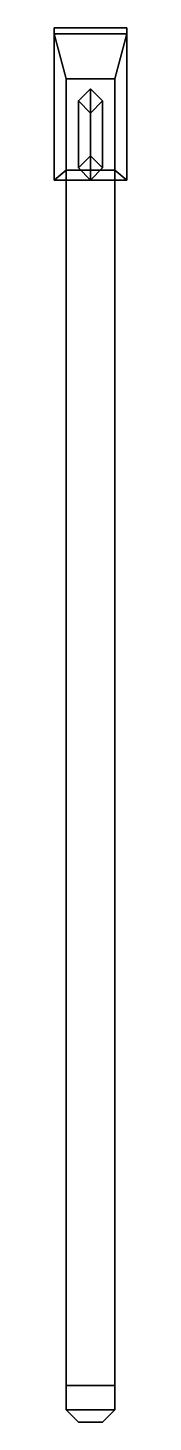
# Model space of a CAD drawing. Extents: x -0.06 to 0.06, y -0.02 to 2.27.
import ezdxf

# ---------------------------------------------------------------- set-up
doc = ezdxf.new("R2010")
doc.units = 0
doc.layers.add('TRAIL', color=6, linetype='CONTINUOUS')

msp = doc.modelspace()

# ---------------------------------------------------------------- linework, layer by layer
at = {"layer": 'TRAIL'}
for points in [[(-0.06, 2.02, -0.03), (-0.06, 2.27, 0.13), (0.06, 2.27, 0.13), (0.06, 2.02, -0.03)], [(0.06, 2.26, 0.15), (0.06, 2.27, 0.13), (-0.06, 2.27, 0.13), (-0.06, 2.26, 0.15)], [(-0.06, 2.26, 0.15), (-0.06, 2.27, 0.13), (-0.06, 2.02, -0.03), (-0.06, 2.02, -0.01)], [(0.06, 2.02, -0.03), (0.06, 2.27, 0.13), (0.06, 2.26, 0.15), (0.06, 2.02, -0.01)], [(0.04, 2.1863, 0.1008), (0.06, 2.26, 0.15), (-0.06, 2.26, 0.15), (-0.04, 2.1863, 0.1008)], [(-0.04, 2.0362, 0.0008), (-0.04, 2.1863, 0.1008), (-0.06, 2.26, 0.15), (-0.06, 2.02, -0.01)], [(0.06, 2.02, -0.01), (0.06, 2.26, 0.15), (0.04, 2.1863, 0.1008), (0.04, 2.0362, 0.0008)], [(-0.04, 2.1863, 0.1008), (-0.04, 2.0362, 0.0008), (-0.04, 0.04, 0.42), (-0.04, 0.04, 0.58)], [(0.04, 0.04, 0.58), (0.04, 2.1863, 0.1008), (-0.04, 2.1863, 0.1008), (-0.04, 0.04, 0.58)], [(0.04, 0.04, 0.42), (0.04, 2.0362, 0.0008), (0.04, 2.1863, 0.1008), (0.04, 0.04, 0.58)], [(0, 2.17, 0.1), (-0.02, 2.15, 0.1), (-0.02, 2.15, 0.23), (0, 2.17, 0.25)], [(0, 2.17, 0.25), (-0.02, 2.15, 0.23), (-0.02, 2.04, 0.23), (0, 2.06, 0.25)], [(0.02, 2.15, 0.1), (0, 2.17, 0.1), (0, 2.17, 0.25), (0.02, 2.15, 0.23)], [(0.02, 2.15, 0.23), (0, 2.17, 0.25), (0, 2.06, 0.25), (0.02, 2.04, 0.23)], [(-0.02, 2.15, 0.1), (0, 2.13, 0.1), (0, 2.13, 0.21), (-0.02, 2.15, 0.23)], [(-0.02, 2.15, 0.23), (0, 2.13, 0.21), (0, 2.02, 0.21), (-0.02, 2.04, 0.23)], [(0, 2.13, 0.1), (0.02, 2.15, 0.1), (0.02, 2.15, 0.23), (0, 2.13, 0.21)], [(0, 2.13, 0.21), (0.02, 2.15, 0.23), (0.02, 2.04, 0.23), (0, 2.02, 0.21)], [(0, 2.06, 0.25), (-0.02, 2.04, 0.23), (-0.02, 2.04, 0.36), (0, 2.06, 0.36)], [(0, 2.02, 0.36), (0.02, 2.04, 0.36), (0, 2.06, 0.36), (-0.02, 2.04, 0.36)], [(-0.02, 2.04, 0.23), (0, 2.02, 0.21), (0, 2.02, 0.36), (-0.02, 2.04, 0.36)], [(0.02, 2.04, 0.23), (0, 2.06, 0.25), (0, 2.06, 0.36), (0.02, 2.04, 0.36)], [(0, 2.02, 0.21), (0.02, 2.04, 0.23), (0.02, 2.04, 0.36), (0, 2.02, 0.36)], [(-0.04, 2.0362, 0.0008), (-0.06, 2.02, -0.01), (0.06, 2.02, -0.01), (0.04, 2.0362, 0.0008)], [(-0.06, 2.02, -0.01), (-0.06, 2.02, -0.03), (0.06, 2.02, -0.03), (0.06, 2.02, -0.01)], [(-0.04, 0.04, 0.42), (-0.04, 2.0362, 0.0008), (0.04, 2.0362, 0.0008), (0.04, 0.04, 0.42)], [(-0.04, 0.04, 0.55), (-0.04, 0.04, 0.45), (0.04, 0.04, 0.45), (0.04, 0.04, 0.55)], [(-0.04, 0.04, 0.55), (-0.04, 0, 0.55), (-0.04, 0, 0.58), (-0.04, 0.04, 0.58)], [(0.04, 0.04, 0.55), (0.04, 0, 0.55), (-0.04, 0, 0.55), (-0.04, 0.04, 0.55)], [(-0.04, 0.04, 0.58), (-0.04, 0, 0.58), (0.04, 0, 0.58), (0.04, 0.04, 0.58)], [(-0.04, 0.04, 0.45), (-0.04, 0, 0.45), (0.04, 0, 0.45), (0.04, 0.04, 0.45)], [(-0.04, 0.04, 0.42), (-0.04, 0, 0.42), (-0.04, 0, 0.45), (-0.04, 0.04, 0.45)], [(0.04, 0.04, 0.42), (0.04, 0, 0.42), (-0.04, 0, 0.42), (-0.04, 0.04, 0.42)], [(0.04, 0, 0.58), (0.04, 0, 0.55), (0.04, 0.04, 0.55), (0.04, 0.04, 0.58)], [(0.04, 0, 0.45), (0.04, 0, 0.42), (0.04, 0.04, 0.42), (0.04, 0.04, 0.45)], [(-0.04, 0, 0.58), (-0.02, -0.02, 0.58), (0.02, -0.02, 0.58), (0.04, 0, 0.58)], [(-0.04, 0, 0.55), (-0.02, -0.02, 0.55), (-0.02, -0.02, 0.58), (-0.04, 0, 0.58)], [(0.04, 0, 0.55), (0.02, -0.02, 0.55), (-0.02, -0.02, 0.55), (-0.04, 0, 0.55)], [(-0.04, 0, 0.42), (-0.02, -0.02, 0.42), (-0.02, -0.02, 0.45), (-0.04, 0, 0.45)], [(0.04, 0, 0.42), (0.02, -0.02, 0.42), (-0.02, -0.02, 0.42), (-0.04, 0, 0.42)], [(-0.04, 0, 0.45), (-0.02, -0.02, 0.45), (0.02, -0.02, 0.45), (0.04, 0, 0.45)], [(0.02, -0.02, 0.58), (0.02, -0.02, 0.55), (0.04, 0, 0.55), (0.04, 0, 0.58)], [(0.02, -0.02, 0.45), (0.02, -0.02, 0.42), (0.04, 0, 0.42), (0.04, 0, 0.45)], [(-0.02, -0.02, 0.58), (-0.02, -0.02, 0.55), (0.02, -0.02, 0.55), (0.02, -0.02, 0.58)], [(-0.02, -0.02, 0.45), (-0.02, -0.02, 0.42), (0.02, -0.02, 0.42), (0.02, -0.02, 0.45)]]:
    msp.add_3dface(points, dxfattribs=at)

doc.saveas('drawing.dxf')
